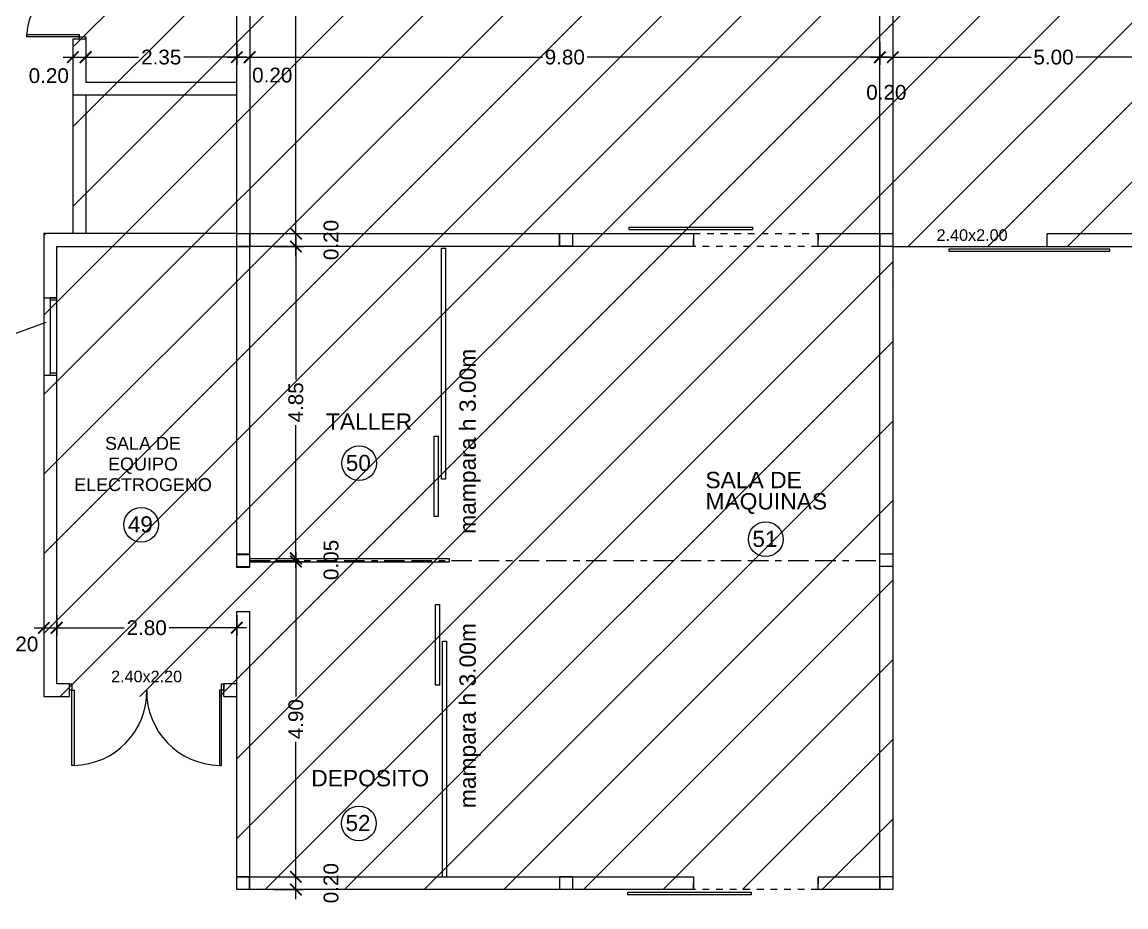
# Model space of a CAD drawing. Extents: x -106 to 115, y -156 to 65.
# Drawn here: x -39.44 to -22.27, y -90.38 to -76.62 of the extents above; entities that cross this region are included whole.
import ezdxf
from ezdxf.enums import TextEntityAlignment as Align

# ---------------------------------------------------------------- set-up
doc = ezdxf.new("R2010")
doc.units = 0
doc.header["$LTSCALE"] = 100
doc.header["$MEASUREMENT"] = 0
doc.linetypes.add('MCDASH01', pattern=[0.002117, 0.001058, -0.001058])
doc.linetypes.add('MCDASH07', pattern=[0.009525, 0.003175, -0.001058, 0.003175, -0.001058, 0.000352692, -0.000705771])
doc.layers.get('0').update_dxf_attribs({"color": 9, "linetype": 'CONTINUOUS'})
doc.layers.get('DEFPOINTS').update_dxf_attribs({"color": 9, "linetype": 'CONTINUOUS'})
for name, color, linetype in [('COTAS', 9, 'CONTINUOUS'), ('MUROS', 9, 'CONTINUOUS'), ('PUERTAS', 9, 'CONTINUOUS'), ('texto', 9, 'CONTINUOUS'), ('UNTITLED-1', 9, 'CONTINUOUS'), ('VENTANAS', 9, 'CONTINUOUS')]:
    doc.layers.add(name, color=color, linetype=linetype)
doc.styles.get("Standard").update_dxf_attribs({"font": 'arial.ttf'})
doc.dimstyles.get("Standard").update_dxf_attribs({"dimtxt": 0.23, "dimasz": 0.18, "dimexe": 0.12, "dimexo": 0.2, "dimgap": 0.05, "dimtad": 0, "dimzin": 0, "dimdsep": 46, "dimtxsty": 'Standard', "dimblk": 'ARCHTICK', "dimcen": 0.09, "dimdle": 0.15, "dimadec": 0, "dimazin": 0, "dimtfac": 1, "dimtofl": 0, "dimtmove": 2, "dimatfit": 3, "dimfxl": 1, "dimtolj": 1, "dimtzin": 0, "dimarcsym": 0})

# ---------------------------------------------------------------- blocks, each defined once
blk = doc.blocks.new('_ARCHTICK')
at = {"color": 0, "linetype": 'ByBlock', "const_width": 0.15}
blk.add_lwpolyline([(-0.5, -0.5), (0.5, 0.5)], dxfattribs=at)
blk = doc.blocks.new('*D90')
at = {"layer": 'COTAS', "color": 0, "linetype": 'Continuous', "lineweight": -2, "transparency": 16777216}
for p, q in [((-38.45, -76.93), (-38.45, -77.284)), ((-36.1, -76.93), (-36.1, -77.284)), ((-38.6, -77.164), (-37.627, -77.164)), ((-35.95, -77.164), (-36.923, -77.164))]:
    blk.add_line(p, q, dxfattribs=at)
at = {"layer": 'DEFPOINTS', "color": 0, "linetype": 'Continuous', "transparency": 16777216}
for p in [(-38.45, -76.73), (-36.1, -76.73), (-36.1, -77.164)]:
    blk.add_point(p, dxfattribs=at)
at = {"layer": 'COTAS', "color": 0, "linetype": 'Continuous', "lineweight": -2, "transparency": 16777216, "xscale": 0.18, "yscale": 0.18, "zscale": 0.18, "rotation": 180}
blk.add_blockref('_ARCHTICK', (-38.45, -77.164), dxfattribs=at)
at = {"layer": 'COTAS', "color": 0, "linetype": 'Continuous', "lineweight": -2, "transparency": 16777216, "xscale": 0.18, "yscale": 0.18, "zscale": 0.18}
blk.add_blockref('_ARCHTICK', (-36.1, -77.164), dxfattribs=at)
at = {"layer": 'COTAS', "color": 0, "linetype": 'Continuous', "transparency": 16777216, "insert": (-37.275, -77.164), "char_height": 0.23, "attachment_point": 5}
blk.add_mtext('\\A1;2.35', dxfattribs=at)
blk = doc.blocks.new('*D91')
at = {"layer": 'COTAS', "color": 0, "linetype": 'Continuous', "lineweight": -2, "transparency": 16777216}
for p, q in [((-35.9, -76.93), (-35.9, -77.284)), ((-26.1, -76.93), (-26.1, -77.284)), ((-36.05, -77.164), (-31.348, -77.164)), ((-25.95, -77.164), (-30.652, -77.164))]:
    blk.add_line(p, q, dxfattribs=at)
at = {"layer": 'DEFPOINTS', "color": 0, "linetype": 'Continuous', "transparency": 16777216}
for p in [(-35.9, -76.73), (-26.1, -76.73), (-26.1, -77.164)]:
    blk.add_point(p, dxfattribs=at)
at = {"layer": 'COTAS', "color": 0, "linetype": 'Continuous', "lineweight": -2, "transparency": 16777216, "xscale": 0.18, "yscale": 0.18, "zscale": 0.18, "rotation": 180}
blk.add_blockref('_ARCHTICK', (-35.9, -77.164), dxfattribs=at)
at = {"layer": 'COTAS', "color": 0, "linetype": 'Continuous', "lineweight": -2, "transparency": 16777216, "xscale": 0.18, "yscale": 0.18, "zscale": 0.18}
blk.add_blockref('_ARCHTICK', (-26.1, -77.164), dxfattribs=at)
at = {"layer": 'COTAS', "color": 0, "linetype": 'Continuous', "transparency": 16777216, "insert": (-31, -77.164), "char_height": 0.23, "attachment_point": 5}
blk.add_mtext('\\A1;9.80', dxfattribs=at)
blk = doc.blocks.new('*D92')
at = {"layer": 'COTAS', "color": 0, "linetype": 'Continuous', "lineweight": -2, "transparency": 16777216}
for p, q in [((-26.1, -76.93), (-26.1, -77.284)), ((-25.9, -76.93), (-25.9, -77.284)), ((-26.25, -77.164), (-25.75, -77.164))]:
    blk.add_line(p, q, dxfattribs=at)
at = {"layer": 'DEFPOINTS', "color": 0, "linetype": 'Continuous', "transparency": 16777216}
for p in [(-26.1, -76.73), (-25.9, -76.73), (-25.9, -77.164)]:
    blk.add_point(p, dxfattribs=at)
at = {"layer": 'COTAS', "color": 0, "linetype": 'Continuous', "lineweight": -2, "transparency": 16777216, "xscale": 0.18, "yscale": 0.18, "zscale": 0.18, "rotation": 180}
blk.add_blockref('_ARCHTICK', (-26.1, -77.164), dxfattribs=at)
at = {"layer": 'COTAS', "color": 0, "linetype": 'Continuous', "lineweight": -2, "transparency": 16777216, "xscale": 0.18, "yscale": 0.18, "zscale": 0.18}
blk.add_blockref('_ARCHTICK', (-25.9, -77.164), dxfattribs=at)
at = {"layer": 'COTAS', "color": 0, "linetype": 'Continuous', "transparency": 16777216, "insert": (-26, -77.712), "char_height": 0.23, "attachment_point": 5}
blk.add_mtext('\\A1;0.20', dxfattribs=at)
blk = doc.blocks.new('*D93')
at = {"layer": 'COTAS', "color": 0, "linetype": 'Continuous', "lineweight": -2, "transparency": 16777216}
for p, q in [((-25.9, -76.93), (-25.9, -77.284)), ((-20.901, -76.93), (-20.901, -77.284)), ((-26.05, -77.164), (-23.749, -77.164)), ((-20.751, -77.164), (-23.052, -77.164))]:
    blk.add_line(p, q, dxfattribs=at)
at = {"layer": 'DEFPOINTS', "color": 0, "linetype": 'Continuous', "transparency": 16777216}
for p in [(-25.9, -76.73), (-20.901, -76.73), (-20.901, -77.164)]:
    blk.add_point(p, dxfattribs=at)
at = {"layer": 'COTAS', "color": 0, "linetype": 'Continuous', "lineweight": -2, "transparency": 16777216, "xscale": 0.18, "yscale": 0.18, "zscale": 0.18, "rotation": 180}
blk.add_blockref('_ARCHTICK', (-25.9, -77.164), dxfattribs=at)
at = {"layer": 'COTAS', "color": 0, "linetype": 'Continuous', "lineweight": -2, "transparency": 16777216, "xscale": 0.18, "yscale": 0.18, "zscale": 0.18}
blk.add_blockref('_ARCHTICK', (-20.901, -77.164), dxfattribs=at)
at = {"layer": 'COTAS', "color": 0, "linetype": 'Continuous', "transparency": 16777216, "insert": (-23.401, -77.164), "char_height": 0.23, "attachment_point": 5}
blk.add_mtext('\\A1;5.00', dxfattribs=at)
blk = doc.blocks.new('*D109')
at = {"layer": 'COTAS', "color": 0, "linetype": 'Continuous', "lineweight": -2, "transparency": 16777216}
for p, q in [((-35.182, -90.258), (-35.182, -89.758)), ((-35.523, -89.908), (-35.062, -89.908)), ((-35.523, -90.108), (-35.062, -90.108))]:
    blk.add_line(p, q, dxfattribs=at)
at = {"layer": 'DEFPOINTS', "color": 0, "linetype": 'Continuous', "transparency": 16777216}
for p in [(-35.723, -89.908), (-35.182, -89.908), (-35.723, -90.108)]:
    blk.add_point(p, dxfattribs=at)
at = {"layer": 'COTAS', "color": 0, "linetype": 'Continuous', "lineweight": -2, "transparency": 16777216, "xscale": 0.18, "yscale": 0.18, "zscale": 0.18}
for p, rotation in [((-35.182, -89.908), 90), ((-35.182, -90.108), 270)]:
    blk.add_blockref('_ARCHTICK', p, dxfattribs=dict(at, rotation=rotation))
at = {"layer": 'COTAS', "color": 0, "linetype": 'Continuous', "transparency": 16777216, "insert": (-34.634, -90.008), "char_height": 0.23, "attachment_point": 5, "rotation": 90}
blk.add_mtext('\\A1;0.20', dxfattribs=at)
blk = doc.blocks.new('*D110')
at = {"layer": 'COTAS', "color": 0, "linetype": 'Continuous', "lineweight": -2, "transparency": 16777216}
for p, q in [((-35.182, -84.857), (-35.182, -87.105)), ((-35.523, -85.007), (-35.062, -85.007)), ((-35.182, -90.058), (-35.182, -87.811)), ((-35.523, -89.908), (-35.062, -89.908))]:
    blk.add_line(p, q, dxfattribs=at)
at = {"layer": 'DEFPOINTS', "color": 0, "linetype": 'Continuous', "transparency": 16777216}
for p in [(-35.723, -85.007), (-35.182, -85.007), (-35.723, -89.908)]:
    blk.add_point(p, dxfattribs=at)
at = {"layer": 'COTAS', "color": 0, "linetype": 'Continuous', "lineweight": -2, "transparency": 16777216, "xscale": 0.18, "yscale": 0.18, "zscale": 0.18}
for p, rotation in [((-35.182, -85.007), 90), ((-35.182, -89.908), 270)]:
    blk.add_blockref('_ARCHTICK', p, dxfattribs=dict(at, rotation=rotation))
at = {"layer": 'COTAS', "color": 0, "linetype": 'Continuous', "transparency": 16777216, "insert": (-35.182, -87.458), "char_height": 0.23, "attachment_point": 5, "rotation": 90}
blk.add_mtext('\\A1;4.90', dxfattribs=at)
blk = doc.blocks.new('*D111')
at = {"layer": 'COTAS', "color": 0, "linetype": 'Continuous', "lineweight": -2, "transparency": 16777216}
for p, q in [((-35.182, -84.957), (-35.182, -84.777)), ((-35.523, -84.957), (-35.062, -84.957)), ((-35.523, -85.007), (-35.062, -85.007)), ((-35.182, -85.007), (-35.182, -85.187))]:
    blk.add_line(p, q, dxfattribs=at)
at = {"layer": 'DEFPOINTS', "color": 0, "linetype": 'Continuous', "transparency": 16777216}
for p in [(-35.723, -84.957), (-35.182, -84.957), (-35.723, -85.007)]:
    blk.add_point(p, dxfattribs=at)
at = {"layer": 'COTAS', "color": 0, "linetype": 'Continuous', "lineweight": -2, "transparency": 16777216, "xscale": 0.18, "yscale": 0.18, "zscale": 0.18}
for p, rotation in [((-35.182, -84.957), 270), ((-35.182, -85.007), 90)]:
    blk.add_blockref('_ARCHTICK', p, dxfattribs=dict(at, rotation=rotation))
at = {"layer": 'COTAS', "color": 0, "linetype": 'Continuous', "transparency": 16777216, "insert": (-34.634, -84.982), "char_height": 0.23, "attachment_point": 5, "rotation": 90}
blk.add_mtext('\\A1;0.05', dxfattribs=at)
blk = doc.blocks.new('*D112')
at = {"layer": 'COTAS', "color": 0, "linetype": 'Continuous', "lineweight": -2, "transparency": 16777216}
for p, q in [((-35.182, -79.957), (-35.182, -82.178)), ((-35.523, -80.107), (-35.062, -80.107)), ((-35.182, -85.107), (-35.182, -82.887)), ((-35.523, -84.957), (-35.062, -84.957))]:
    blk.add_line(p, q, dxfattribs=at)
at = {"layer": 'DEFPOINTS', "color": 0, "linetype": 'Continuous', "transparency": 16777216}
for p in [(-35.723, -80.107), (-35.182, -80.107), (-35.723, -84.957)]:
    blk.add_point(p, dxfattribs=at)
at = {"layer": 'COTAS', "color": 0, "linetype": 'Continuous', "lineweight": -2, "transparency": 16777216, "xscale": 0.18, "yscale": 0.18, "zscale": 0.18}
for p, rotation in [((-35.182, -80.107), 90), ((-35.182, -84.957), 270)]:
    blk.add_blockref('_ARCHTICK', p, dxfattribs=dict(at, rotation=rotation))
at = {"layer": 'COTAS', "color": 0, "linetype": 'Continuous', "transparency": 16777216, "insert": (-35.182, -82.532), "char_height": 0.23, "attachment_point": 5, "rotation": 90}
blk.add_mtext('\\A1;4.85', dxfattribs=at)
blk = doc.blocks.new('*D113')
at = {"layer": 'COTAS', "color": 0, "linetype": 'Continuous', "lineweight": -2, "transparency": 16777216}
for p, q in [((-35.182, -80.257), (-35.182, -79.757)), ((-35.523, -79.907), (-35.062, -79.907)), ((-35.523, -80.107), (-35.062, -80.107))]:
    blk.add_line(p, q, dxfattribs=at)
at = {"layer": 'DEFPOINTS', "color": 0, "linetype": 'Continuous', "transparency": 16777216}
for p in [(-35.723, -79.907), (-35.182, -79.907), (-35.723, -80.107)]:
    blk.add_point(p, dxfattribs=at)
at = {"layer": 'COTAS', "color": 0, "linetype": 'Continuous', "lineweight": -2, "transparency": 16777216, "xscale": 0.18, "yscale": 0.18, "zscale": 0.18}
for p, rotation in [((-35.182, -79.907), 90), ((-35.182, -80.107), 270)]:
    blk.add_blockref('_ARCHTICK', p, dxfattribs=dict(at, rotation=rotation))
at = {"layer": 'COTAS', "color": 0, "linetype": 'Continuous', "transparency": 16777216, "insert": (-34.634, -80.007), "char_height": 0.23, "attachment_point": 5, "rotation": 90}
blk.add_mtext('\\A1;0.20', dxfattribs=at)
blk = doc.blocks.new('*D114')
at = {"layer": 'COTAS', "color": 0, "linetype": 'Continuous', "lineweight": -2, "transparency": 16777216}
for p, q in [((-35.182, -69.957), (-35.182, -74.659)), ((-35.523, -70.107), (-35.062, -70.107)), ((-35.182, -80.057), (-35.182, -75.356)), ((-35.523, -79.907), (-35.062, -79.907))]:
    blk.add_line(p, q, dxfattribs=at)
at = {"layer": 'DEFPOINTS', "color": 0, "linetype": 'Continuous', "transparency": 16777216}
for p in [(-35.723, -70.107), (-35.182, -70.107), (-35.723, -79.907)]:
    blk.add_point(p, dxfattribs=at)
at = {"layer": 'COTAS', "color": 0, "linetype": 'Continuous', "lineweight": -2, "transparency": 16777216, "xscale": 0.18, "yscale": 0.18, "zscale": 0.18}
for p, rotation in [((-35.182, -70.107), 90), ((-35.182, -79.907), 270)]:
    blk.add_blockref('_ARCHTICK', p, dxfattribs=dict(at, rotation=rotation))
at = {"layer": 'COTAS', "color": 0, "linetype": 'Continuous', "transparency": 16777216, "insert": (-35.182, -75.007), "char_height": 0.23, "attachment_point": 5, "rotation": 90}
blk.add_mtext('\\A1;9.80', dxfattribs=at)
blk = doc.blocks.new('*D124')
at = {"layer": 'COTAS', "color": 0, "linetype": 'Continuous', "lineweight": -2, "transparency": 16777216}
for p, q in [((-38.901, -85.841), (-38.901, -86.157)), ((-36.101, -85.841), (-36.101, -86.157)), ((-39.051, -86.037), (-37.851, -86.037)), ((-35.951, -86.037), (-37.151, -86.037))]:
    blk.add_line(p, q, dxfattribs=at)
at = {"layer": 'DEFPOINTS', "color": 0, "linetype": 'Continuous', "transparency": 16777216}
for p in [(-38.901, -85.641), (-36.101, -85.641), (-36.101, -86.037)]:
    blk.add_point(p, dxfattribs=at)
at = {"layer": 'COTAS', "color": 0, "linetype": 'Continuous', "lineweight": -2, "transparency": 16777216, "xscale": 0.18, "yscale": 0.18, "zscale": 0.18, "rotation": 180}
blk.add_blockref('_ARCHTICK', (-38.901, -86.037), dxfattribs=at)
at = {"layer": 'COTAS', "color": 0, "linetype": 'Continuous', "lineweight": -2, "transparency": 16777216, "xscale": 0.18, "yscale": 0.18, "zscale": 0.18}
blk.add_blockref('_ARCHTICK', (-36.101, -86.037), dxfattribs=at)
at = {"layer": 'COTAS', "color": 0, "linetype": 'Continuous', "transparency": 16777216, "insert": (-37.501, -86.037), "char_height": 0.23, "attachment_point": 5}
blk.add_mtext('\\A1;2.80', dxfattribs=at)

msp = doc.modelspace()

# ---------------------------------------------------------------- hatches: boundary and pattern name
at = {"layer": 'COTAS', "linetype": 'Continuous'}
h = msp.add_hatch(dxfattribs=at)
h.set_pattern_fill('ANSI31', color=256, scale=7, style=0)
edge = h.paths.add_edge_path()
edge.add_line((-36.1, -69.907), (-25.9, -69.907))
edge.add_line((-25.9, -69.907), (-25.9, -72.707))
edge.add_line((-25.9, -72.707), (-23.501, -72.707))
edge.add_line((-23.501, -72.707), (-23.401, -72.707))
edge.add_line((-23.401, -72.707), (-23.401, -70.007))
edge.add_line((-23.401, -70.007), (-20.701, -70.007))
edge.add_line((-20.701, -70.007), (-20.701, -80.107))
edge.add_line((-20.701, -80.107), (-25.9, -80.107))
edge.add_line((-25.9, -80.107), (-25.901, -90.106))
edge.add_line((-25.901, -90.106), (-36.101, -90.108))
edge.add_line((-36.101, -90.108), (-36.101, -87.106))
edge.add_line((-36.101, -87.106), (-39.101, -87.106))
edge.add_line((-39.101, -87.106), (-39.101, -79.907))
edge.add_line((-39.101, -79.907), (-38.65, -79.907))
edge.add_line((-38.65, -79.907), (-38.65, -74.307))
edge.add_line((-38.65, -74.307), (-36.1, -74.307))
edge.add_line((-36.1, -74.307), (-36.1, -69.379))

# ---------------------------------------------------------------- linework, layer by layer
msp.add_line((-25.901, -80.107), (-23.501, -80.107))
msp.add_lwpolyline([(-25.027, -80.147), (-25.027, -80.182), (-22.527, -80.182), (-22.527, -80.147)], close=True)
for p, q in [((-38.65, -76.93), (-38.65, -77.284)), ((-38.45, -76.93), (-38.45, -77.284)), ((-36.1, -76.93), (-36.1, -77.284)), ((-35.9, -76.93), (-35.9, -77.284)), ((-38.8, -77.164), (-38.3, -77.164)), ((-36.25, -77.164), (-35.75, -77.164)), ((-39.067, -81.289), (-40.859, -81.938)), ((-39.101, -85.841), (-39.101, -86.157)), ((-38.901, -85.841), (-38.901, -86.157)), ((-39.251, -86.037), (-38.751, -86.037))]:
    msp.add_line(p, q, dxfattribs=at)
at = {"layer": 'MUROS', "linetype": 'Continuous'}
for p, q in [((-38.45, -76.882), (-38.65, -76.882)), ((-38.65, -76.882), (-38.65, -77.757)), ((-38.45, -76.882), (-38.45, -77.557)), ((-36.1, -77.557), (-38.45, -77.557)), ((-36.1, -77.757), (-38.65, -77.757)), ((-38.65, -77.757), (-38.65, -79.907)), ((-38.45, -77.757), (-38.45, -79.907)), ((-36.1, -79.907), (-39.101, -79.907)), ((-39.101, -79.907), (-39.101, -80.908)), ((-38.901, -80.107), (-36.101, -80.108)), ((-38.901, -80.908), (-38.901, -80.107)), ((-39.101, -80.908), (-38.901, -80.908)), ((-39.101, -82.108), (-38.901, -82.108)), ((-39.101, -82.108), (-39.101, -87.106)), ((-38.901, -86.906), (-38.901, -82.108)), ((-36.101, -85.786), (-35.901, -85.786)), ((-38.701, -86.906), (-38.901, -86.906)), ((-38.701, -87.106), (-38.701, -86.906)), ((-36.101, -86.906), (-36.301, -86.906)), ((-36.301, -87.106), (-36.301, -86.906)), ((-39.101, -87.106), (-38.701, -87.106)), ((-36.301, -87.106), (-36.101, -87.106))]:
    msp.add_line(p, q, dxfattribs=at)
at = {"layer": 'MUROS'}
for p, q in [((-23.501, -79.907), (-20.701, -79.907)), ((-23.501, -80.107), (-23.501, -79.907)), ((-23.501, -80.107), (-20.701, -80.107))]:
    msp.add_line(p, q, dxfattribs=at)
at = {"layer": 'PUERTAS', "linetype": 'Continuous'}
for points in [[(-38.55, -76.847), (-39.365, -76.847), (-39.365, -76.812), (-38.55, -76.812)], [(-38.55, -76.882), (-38.55, -76.847), (-38.45, -76.847), (-38.45, -76.882)], [(-38.701, -86.906), (-38.666, -86.906), (-38.666, -87.006), (-38.701, -87.006)], [(-38.666, -87.006), (-38.631, -87.006), (-38.631, -88.176), (-38.666, -88.176)], [(-36.336, -87.006), (-36.371, -87.006), (-36.371, -88.176), (-36.336, -88.176)], [(-36.336, -86.906), (-36.301, -86.906), (-36.301, -87.006), (-36.336, -87.006)]]:
    msp.add_lwpolyline(points, close=True, dxfattribs=at)
for centre, radius, start, end in [((-38.567, -76.83), 0.798, 88.7429, 178.7429), ((-38.651, -87.026), 1.15, 270.9963, 0.9963), ((-36.351, -87.026), 1.15, 179.0037, 269.0037)]:
    msp.add_arc(centre, radius, start, end, dxfattribs=at)
at = {"layer": 'texto', "linetype": 'Continuous'}
for centre, radius in [((4.578, -45.728), 110.721), ((-34.198, -83.478), 0.27), ((-37.587, -84.434), 0.27), ((-27.876, -84.66), 0.27), ((-34.201, -89.078), 0.27)]:
    msp.add_circle(centre, radius, dxfattribs=at)
at = {"layer": 'UNTITLED-1', "linetype": 'Continuous'}
for p, q in [((-25.9, -80.727), (-25.904, -80.727)), ((-25.9, -80.723), (-25.9, -80.719))]:
    msp.add_line(p, q, dxfattribs=at)
at = {"layer": 'UNTITLED-1', "linetype": 'MCDASH07'}
msp.add_line((-35.901, -84.988), (-26.101, -84.988), dxfattribs=at)
at = {"layer": 'UNTITLED-1', "linetype": 'Continuous'}
for points in [[(-26.1, -69.907), (-25.9, -69.907), (-25.9, -80.107), (-26.1, -80.107)], [(-36.1, -70.107), (-35.9, -70.107), (-35.9, -80.107), (-36.1, -80.107)], [(-30, -79.807), (-28.08, -79.807), (-28.08, -79.847), (-30, -79.847)], [(-36.1, -79.907), (-35.9, -79.907), (-35.9, -80.107), (-36.1, -80.107)], [(-35.9, -79.907), (-29, -79.907), (-29, -80.107), (-35.9, -80.107)], [(-31.081, -79.908), (-30.881, -79.908), (-30.881, -80.108), (-31.081, -80.108)], [(-31.078, -79.905), (-30.878, -79.905), (-30.878, -80.105), (-31.078, -80.105)], [(-27.06, -79.907), (-26.1, -79.907), (-26.1, -80.107), (-27.06, -80.107)], [(-26.101, -79.907), (-25.901, -79.907), (-25.901, -80.107), (-26.101, -80.107)], [(-26.101, -79.908), (-25.901, -79.908), (-25.901, -90.108), (-26.101, -90.108)], [(-32.916, -80.133), (-32.856, -80.133), (-32.856, -83.727), (-32.916, -83.727)], [(-33.03, -83.057), (-32.97, -83.057), (-32.97, -84.307), (-33.03, -84.307)], [(-36.101, -84.888), (-35.901, -84.888), (-35.901, -85.088), (-36.101, -85.088)], [(-36.101, -84.897), (-35.901, -84.897), (-35.901, -85.097), (-36.101, -85.097)], [(-35.9, -84.957), (-32.8, -84.957), (-32.8, -85.017), (-35.9, -85.017)], [(-26.099, -84.886), (-25.899, -84.886), (-25.899, -85.086), (-26.099, -85.086)], [(-33.009, -85.677), (-32.949, -85.677), (-32.949, -86.927), (-33.009, -86.927)], [(-32.9, -86.247), (-32.84, -86.247), (-32.84, -89.917), (-32.9, -89.917)], [(-36.101, -89.906), (-35.901, -89.906), (-35.901, -90.106), (-36.101, -90.106)], [(-36.101, -89.908), (-35.901, -89.908), (-35.901, -90.108), (-36.101, -90.108)], [(-35.901, -89.908), (-29.001, -89.908), (-29.001, -90.108), (-35.901, -90.108)], [(-31.079, -89.906), (-30.879, -89.906), (-30.879, -90.106), (-31.079, -90.106)], [(-27.061, -89.908), (-26.101, -89.908), (-26.101, -90.108), (-27.061, -90.108)], [(-26.101, -89.906), (-25.901, -89.906), (-25.901, -90.106), (-26.101, -90.106)], [(-30.021, -90.148), (-28.101, -90.148), (-28.101, -90.188), (-30.021, -90.188)]]:
    msp.add_lwpolyline(points, close=True, dxfattribs=at)
at = {"layer": 'UNTITLED-1', "linetype": 'MCDASH01'}
msp.add_lwpolyline([(-29, -79.907), (-27.06, -79.907), (-27.06, -80.107), (-29, -80.107)], close=True, dxfattribs=at)
at = {"layer": 'UNTITLED-1', "linetype": 'Continuous'}
for points in [[(-36.101, -85.097), (-36.101, -80.108)], [(-36.101, -85.097), (-36.101, -80.108)], [(-36.101, -80.108), (-35.901, -80.108), (-35.901, -85.097)], [(-36.101, -80.108), (-35.901, -80.108), (-35.901, -85.097)], [(-35.901, -85.786), (-35.901, -90.108), (-36.101, -90.108), (-36.101, -85.786)], [(-35.901, -85.786), (-35.901, -90.108), (-36.101, -90.108), (-36.101, -85.786)]]:
    msp.add_lwpolyline(points, dxfattribs=at)
at = {"layer": 'UNTITLED-1', "linetype": 'MCDASH01'}
msp.add_lwpolyline([(-27.061, -89.908), (-27.061, -90.108), (-29.001, -90.108), (-29.001, -89.908)], dxfattribs=at)
at = {"layer": 'VENTANAS', "linetype": 'Continuous'}
for p, q in [((-39.101, -80.908), (-39.101, -82.108)), ((-39.001, -80.938), (-39.001, -82.078)), ((-38.901, -82.078), (-38.901, -80.938))]:
    msp.add_line(p, q, dxfattribs=at)
for points in [[(-38.901, -80.908), (-39.001, -80.908), (-39.001, -80.938), (-38.901, -80.938)], [(-38.901, -82.078), (-39.001, -82.078), (-39.001, -82.108), (-38.901, -82.108)]]:
    msp.add_lwpolyline(points, close=True, dxfattribs=at)

# ---------------------------------------------------------------- block references
at = {"layer": 'COTAS', "linetype": 'Continuous', "xscale": 0.18, "yscale": 0.18, "zscale": 0.18, "rotation": 180}
for p in [(-38.65, -77.164), (-36.1, -77.164), (-39.101, -86.037)]:
    msp.add_blockref('_ARCHTICK', p, dxfattribs=at)
at = {"layer": 'COTAS', "linetype": 'Continuous', "xscale": 0.18, "yscale": 0.18, "zscale": 0.18}
for p in [(-38.45, -77.164), (-35.9, -77.164), (-38.901, -86.037)]:
    msp.add_blockref('_ARCHTICK', p, dxfattribs=at)

# ---------------------------------------------------------------- texts
at = {"linetype": 'Continuous'}
for s, p in [('2.40x2.00', (-25.219, -80.02)), ('2.40x2.20', (-38.055, -86.884))]:
    msp.add_text(s, height=0.18, dxfattribs=at).set_placement(p)
at = {"layer": 'COTAS', "linetype": 'Continuous', "char_height": 0.23, "attachment_point": 5}
for insert in [(-39.024, -77.452), (-35.549, -77.444), (-39.499, -86.29)]:
    msp.add_mtext('\\A1;0.20', dxfattribs=dict(at, insert=insert))
at = {"layer": 'texto', "linetype": 'Continuous'}
for s, height, p in [('SALA DE', 0.2, (-37.559, -83.269)), ('EQUIPO', 0.2, (-37.559, -83.59)), ('50', 0.25, (-34.211, -83.598)), ('ELECTROGENO', 0.2, (-37.559, -83.911)), ('49', 0.25, (-37.6, -84.553)), ('51', 0.25, (-27.889, -84.779)), ('52', 0.25, (-34.215, -89.198))]:
    msp.add_text(s, height=height, dxfattribs=at).set_placement(p, align=Align.CENTER)
at = {"layer": 'UNTITLED-1'}
for p in [(-32.384, -84.576), (-32.384, -88.842)]:
    msp.add_text('mampara h 3.00m', height=0.254, rotation=90, dxfattribs=at).set_placement(p)
for s, p in [('TALLER', (-34.714, -82.958)), ('SALA DE', (-28.813, -83.866)), ('MAQUINAS', (-28.813, -84.197)), ('DEPOSITO', (-34.943, -88.502))]:
    msp.add_text(s, height=0.254, dxfattribs=at).set_placement(p)

# ---------------------------------------------------------------- dimensions: what is measured, and where the dimension line sits
at = {"layer": 'COTAS', "linetype": 'Continuous'}
for base, p1, p2, picture, middle in [((-35.182, -70.107), (-35.723, -79.907), (-35.723, -70.107), '*D114', (-35.182, -75.007)), ((-35.182, -79.907), (-35.723, -80.107), (-35.723, -79.907), '*D113', (-34.634, -80.007)), ((-35.182, -80.107), (-35.723, -84.957), (-35.723, -80.107), '*D112', (-35.182, -82.532)), ((-35.182, -84.957), (-35.723, -85.007), (-35.723, -84.957), '*D111', (-34.634, -84.982)), ((-35.182, -85.007), (-35.723, -89.908), (-35.723, -85.007), '*D110', (-35.182, -87.458)), ((-35.182, -89.908), (-35.723, -90.108), (-35.723, -89.908), '*D109', (-34.634, -90.008))]:
    dim = msp.add_linear_dim(base=base, p1=p1, p2=p2, angle=90, dimstyle='Standard', dxfattribs=at)
    dim.commit()
    dim.dimension.update_dxf_attribs({"geometry": picture, "text_midpoint": middle})
for base, p1, p2, picture, middle in [((-36.1, -77.164), (-38.45, -76.73), (-36.1, -76.73), '*D90', (-37.275, -77.164)), ((-26.1, -77.164), (-35.9, -76.73), (-26.1, -76.73), '*D91', (-31, -77.164)), ((-25.9, -77.164), (-26.1, -76.73), (-25.9, -76.73), '*D92', (-26, -77.712)), ((-20.901, -77.164), (-25.9, -76.73), (-20.901, -76.73), '*D93', (-23.401, -77.164)), ((-36.101, -86.037), (-38.901, -85.641), (-36.101, -85.641), '*D124', (-37.501, -86.037))]:
    dim = msp.add_linear_dim(base=base, p1=p1, p2=p2, dimstyle='Standard', dxfattribs=at)
    dim.commit()
    dim.dimension.update_dxf_attribs({"geometry": picture, "text_midpoint": middle})

doc.saveas('drawing.dxf')
